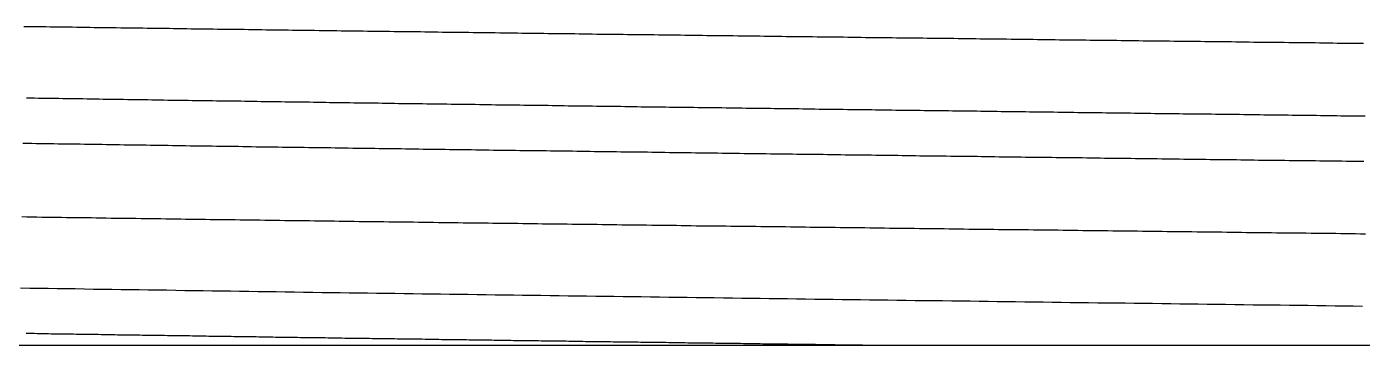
# Model space of a CAD drawing. Header units: millimetres. Extents: x 0 to 5600, y -67 to 2530.
# Drawn here: x 5212.48 to 5223.29, y 875.69 to 878.27 of the extents above; entities that cross this region are included whole.
import ezdxf

# ---------------------------------------------------------------- set-up
doc = ezdxf.new("R2010")
doc.units = ezdxf.units.MM
doc.layers.add('내부선 및 부속', color=4, linetype='Continuous')

msp = doc.modelspace()

# ---------------------------------------------------------------- linework, layer by layer
at = {"layer": '내부선 및 부속', "linetype": 'Continuous'}
msp.add_line((5202.884, 875.69), (5244.682, 875.69), dxfattribs=at)
at = {"layer": '내부선 및 부속', "linetype": 'Continuous', "flags": 128}
for points in [[(5223.305, 878.134), (5223.27, 878.134), (5223.234, 878.135), (5223.198, 878.135), (5223.163, 878.136), (5223.127, 878.136), (5223.091, 878.136), (5223.056, 878.137), (5223.02, 878.137), (5222.984, 878.138), (5222.949, 878.138), (5222.913, 878.139), (5222.913, 878.139), (5222.877, 878.139), (5222.841, 878.139), (5222.806, 878.14), (5222.77, 878.14), (5222.734, 878.141), (5222.699, 878.141), (5222.663, 878.142), (5222.627, 878.142), (5222.592, 878.142), (5222.556, 878.143), (5222.52, 878.143), (5222.485, 878.144), (5222.449, 878.144), (5222.413, 878.144), (5222.378, 878.145), (5222.342, 878.145), (5222.306, 878.146), (5222.271, 878.146), (5222.235, 878.147), (5222.199, 878.147), (5222.164, 878.147), (5222.128, 878.148), (5222.092, 878.148), (5222.057, 878.149), (5222.021, 878.149), (5221.985, 878.15), (5221.949, 878.15), (5221.914, 878.15), (5221.878, 878.151), (5221.842, 878.151), (5221.807, 878.152), (5221.771, 878.152), (5221.735, 878.153), (5221.7, 878.153), (5221.664, 878.153), (5221.628, 878.154), (5221.593, 878.154), (5221.557, 878.155), (5221.521, 878.155), (5221.486, 878.156), (5221.45, 878.156), (5221.414, 878.156), (5221.379, 878.157), (5221.343, 878.157), (5221.307, 878.158), (5221.272, 878.158), (5221.236, 878.159), (5221.2, 878.159), (5221.165, 878.159), (5221.129, 878.16), (5221.093, 878.16), (5221.057, 878.161), (5221.022, 878.161), (5220.986, 878.162), (5220.95, 878.162), (5220.915, 878.162), (5220.879, 878.163), (5220.843, 878.163), (5220.808, 878.164), (5220.772, 878.164), (5220.736, 878.165), (5220.701, 878.165), (5220.665, 878.165), (5220.629, 878.166), (5220.594, 878.166), (5220.558, 878.167), (5220.522, 878.167), (5220.487, 878.168), (5220.451, 878.168), (5220.415, 878.169), (5220.38, 878.169), (5220.344, 878.169), (5220.308, 878.17), (5220.272, 878.17), (5220.237, 878.171), (5220.201, 878.171), (5220.165, 878.172), (5220.13, 878.172), (5220.094, 878.172), (5220.058, 878.173), (5220.023, 878.173), (5219.987, 878.174), (5219.951, 878.174), (5219.916, 878.175), (5219.88, 878.175), (5219.844, 878.175), (5219.809, 878.176), (5219.773, 878.176), (5219.737, 878.177), (5219.702, 878.177), (5219.666, 878.178), (5219.63, 878.178), (5219.595, 878.178), (5219.559, 878.179), (5219.523, 878.179), (5219.488, 878.18), (5219.452, 878.18), (5219.416, 878.181), (5219.38, 878.181), (5219.345, 878.182), (5219.345, 878.182), (5219.309, 878.182), (5219.273, 878.182), (5219.238, 878.183), (5219.202, 878.183), (5219.166, 878.184), (5219.131, 878.184), (5219.095, 878.185), (5219.059, 878.185), (5219.024, 878.185), (5218.988, 878.186), (5218.952, 878.186), (5218.917, 878.187), (5218.881, 878.187), (5218.845, 878.188), (5218.81, 878.188), (5218.774, 878.189), (5218.738, 878.189), (5218.703, 878.189), (5218.667, 878.19), (5218.631, 878.19), (5218.596, 878.191), (5218.56, 878.191), (5218.524, 878.192), (5218.488, 878.192), (5218.453, 878.192), (5218.417, 878.193), (5218.381, 878.193), (5218.346, 878.194), (5218.31, 878.194), (5218.274, 878.195), (5218.239, 878.195), (5218.203, 878.196), (5218.167, 878.196), (5218.132, 878.196), (5218.096, 878.197), (5218.06, 878.197), (5218.025, 878.198), (5217.989, 878.198), (5217.953, 878.199), (5217.918, 878.199), (5217.882, 878.2), (5217.846, 878.2), (5217.811, 878.2), (5217.775, 878.201), (5217.739, 878.201), (5217.704, 878.202), (5217.668, 878.202), (5217.632, 878.203), (5217.596, 878.203), (5217.561, 878.204), (5217.525, 878.204), (5217.489, 878.204), (5217.454, 878.205), (5217.418, 878.205), (5217.382, 878.206), (5217.347, 878.206), (5217.311, 878.207), (5217.275, 878.207), (5217.24, 878.208), (5217.204, 878.208), (5217.168, 878.209), (5217.133, 878.209), (5217.097, 878.209), (5217.061, 878.21), (5217.026, 878.21), (5216.99, 878.211), (5216.954, 878.211), (5216.919, 878.212), (5216.883, 878.212), (5216.847, 878.213), (5216.812, 878.213), (5216.776, 878.213), (5216.74, 878.214), (5216.704, 878.214), (5216.669, 878.215), (5216.633, 878.215), (5216.597, 878.216), (5216.562, 878.216), (5216.526, 878.217), (5216.49, 878.217), (5216.455, 878.218), (5216.419, 878.218), (5216.383, 878.218), (5216.348, 878.219), (5216.312, 878.219), (5216.276, 878.22), (5216.241, 878.22), (5216.205, 878.221), (5216.169, 878.221), (5216.134, 878.222), (5216.098, 878.222), (5216.062, 878.223), (5216.027, 878.223), (5215.991, 878.224), (5215.955, 878.224), (5215.92, 878.224), (5215.884, 878.225), (5215.848, 878.225), (5215.812, 878.226), (5215.777, 878.226), (5215.777, 878.226), (5215.741, 878.227), (5215.705, 878.227), (5215.67, 878.228), (5215.634, 878.228), (5215.598, 878.229), (5215.563, 878.229), (5215.527, 878.23), (5215.491, 878.23), (5215.456, 878.23), (5215.42, 878.231), (5215.384, 878.231), (5215.349, 878.232), (5215.313, 878.232), (5215.277, 878.233), (5215.242, 878.233), (5215.206, 878.234), (5215.17, 878.234), (5215.135, 878.235), (5215.099, 878.235), (5215.063, 878.236), (5215.028, 878.236), (5214.992, 878.237), (5214.956, 878.237), (5214.92, 878.238), (5214.885, 878.238), (5214.849, 878.238), (5214.813, 878.239), (5214.778, 878.239), (5214.742, 878.24), (5214.706, 878.24), (5214.671, 878.241), (5214.635, 878.241), (5214.599, 878.242), (5214.564, 878.242), (5214.528, 878.243), (5214.492, 878.243), (5214.457, 878.244), (5214.421, 878.244), (5214.385, 878.245), (5214.35, 878.245), (5214.314, 878.246), (5214.278, 878.246), (5214.243, 878.247), (5214.207, 878.247), (5214.171, 878.248), (5214.136, 878.248), (5214.1, 878.248), (5214.064, 878.249), (5214.028, 878.249), (5213.993, 878.25), (5213.957, 878.25), (5213.921, 878.251), (5213.886, 878.251), (5213.85, 878.252), (5213.814, 878.252), (5213.779, 878.253), (5213.743, 878.253), (5213.707, 878.254), (5213.672, 878.254), (5213.636, 878.255), (5213.6, 878.255), (5213.565, 878.256), (5213.529, 878.256), (5213.493, 878.257), (5213.458, 878.257), (5213.422, 878.258), (5213.386, 878.258), (5213.351, 878.259), (5213.315, 878.259), (5213.279, 878.26), (5213.244, 878.26), (5213.208, 878.261), (5213.172, 878.261), (5213.136, 878.262), (5213.101, 878.262), (5213.065, 878.263), (5213.029, 878.263), (5212.994, 878.264), (5212.958, 878.264), (5212.922, 878.265), (5212.887, 878.265), (5212.851, 878.266), (5212.815, 878.266), (5212.78, 878.267), (5212.744, 878.267), (5212.708, 878.268), (5212.673, 878.268), (5212.637, 878.269), (5212.601, 878.269), (5212.566, 878.27), (5212.53, 878.27), (5212.494, 878.271), (5212.459, 878.271)], [(5212.48, 877.695), (5212.513, 877.694), (5212.546, 877.694), (5212.578, 877.693), (5212.611, 877.693), (5212.644, 877.692), (5212.676, 877.692), (5212.709, 877.691), (5212.742, 877.691), (5212.775, 877.69), (5212.807, 877.69), (5212.84, 877.689), (5212.873, 877.689), (5212.906, 877.688), (5212.938, 877.688), (5212.971, 877.687), (5213.004, 877.687), (5213.037, 877.686), (5213.069, 877.686), (5213.102, 877.685), (5213.135, 877.685), (5213.168, 877.684), (5213.2, 877.684), (5213.233, 877.683), (5213.266, 877.683), (5213.299, 877.682), (5213.331, 877.682), (5213.364, 877.681), (5213.397, 877.681), (5213.429, 877.68), (5213.462, 877.68), (5213.495, 877.679), (5213.528, 877.679), (5213.56, 877.678), (5213.593, 877.678), (5213.626, 877.677), (5213.659, 877.677), (5213.691, 877.676), (5213.724, 877.676), (5213.757, 877.675), (5213.79, 877.675), (5213.822, 877.674), (5213.855, 877.674), (5213.888, 877.673), (5213.921, 877.673), (5213.953, 877.672), (5213.986, 877.672), (5214.019, 877.671), (5214.052, 877.671), (5214.084, 877.67), (5214.117, 877.67), (5214.15, 877.67), (5214.182, 877.669), (5214.215, 877.669), (5214.248, 877.668), (5214.248, 877.668), (5214.281, 877.668), (5214.313, 877.667), (5214.346, 877.667), (5214.379, 877.666), (5214.412, 877.666), (5214.444, 877.665), (5214.477, 877.665), (5214.51, 877.664), (5214.543, 877.664), (5214.575, 877.663), (5214.608, 877.663), (5214.641, 877.662), (5214.674, 877.662), (5214.706, 877.661), (5214.739, 877.661), (5214.772, 877.661), (5214.805, 877.66), (5214.837, 877.66), (5214.87, 877.659), (5214.903, 877.659), (5214.935, 877.658), (5214.968, 877.658), (5215.001, 877.657), (5215.034, 877.657), (5215.066, 877.656), (5215.099, 877.656), (5215.132, 877.655), (5215.165, 877.655), (5215.197, 877.654), (5215.23, 877.654), (5215.263, 877.654), (5215.296, 877.653), (5215.328, 877.653), (5215.361, 877.652), (5215.394, 877.652), (5215.427, 877.651), (5215.459, 877.651), (5215.492, 877.65), (5215.525, 877.65), (5215.558, 877.649), (5215.59, 877.649), (5215.623, 877.648), (5215.656, 877.648), (5215.688, 877.648), (5215.721, 877.647), (5215.754, 877.647), (5215.787, 877.646), (5215.819, 877.646), (5215.852, 877.645), (5215.885, 877.645), (5215.918, 877.644), (5215.95, 877.644), (5215.983, 877.643), (5216.016, 877.643), (5216.049, 877.643), (5216.081, 877.642), (5216.114, 877.642), (5216.147, 877.641), (5216.18, 877.641), (5216.212, 877.64), (5216.245, 877.64), (5216.278, 877.639), (5216.311, 877.639), (5216.343, 877.639), (5216.376, 877.638), (5216.409, 877.638), (5216.442, 877.637), (5216.474, 877.637), (5216.507, 877.636), (5216.54, 877.636), (5216.572, 877.635), (5216.605, 877.635), (5216.638, 877.634), (5216.671, 877.634), (5216.703, 877.634), (5216.736, 877.633), (5216.769, 877.633), (5216.802, 877.632), (5216.834, 877.632), (5216.867, 877.631), (5216.9, 877.631), (5216.933, 877.63), (5216.965, 877.63), (5216.998, 877.63), (5217.031, 877.629), (5217.064, 877.629), (5217.096, 877.628), (5217.129, 877.628), (5217.162, 877.627), (5217.195, 877.627), (5217.227, 877.627), (5217.26, 877.626), (5217.293, 877.626), (5217.325, 877.625), (5217.358, 877.625), (5217.391, 877.624), (5217.424, 877.624), (5217.456, 877.623), (5217.489, 877.623), (5217.522, 877.623), (5217.522, 877.623), (5217.555, 877.622), (5217.587, 877.622), (5217.62, 877.621), (5217.653, 877.621), (5217.686, 877.62), (5217.718, 877.62), (5217.751, 877.62), (5217.784, 877.619), (5217.817, 877.619), (5217.849, 877.618), (5217.882, 877.618), (5217.915, 877.617), (5217.948, 877.617), (5217.98, 877.616), (5218.013, 877.616), (5218.046, 877.616), (5218.079, 877.615), (5218.111, 877.615), (5218.144, 877.614), (5218.177, 877.614), (5218.209, 877.613), (5218.242, 877.613), (5218.275, 877.613), (5218.308, 877.612), (5218.34, 877.612), (5218.373, 877.611), (5218.406, 877.611), (5218.439, 877.61), (5218.471, 877.61), (5218.504, 877.61), (5218.537, 877.609), (5218.57, 877.609), (5218.602, 877.608), (5218.635, 877.608), (5218.668, 877.607), (5218.701, 877.607), (5218.733, 877.607), (5218.766, 877.606), (5218.799, 877.606), (5218.832, 877.605), (5218.864, 877.605), (5218.897, 877.604), (5218.93, 877.604), (5218.962, 877.604), (5218.995, 877.603), (5219.028, 877.603), (5219.061, 877.602), (5219.093, 877.602), (5219.126, 877.601), (5219.159, 877.601), (5219.192, 877.601), (5219.224, 877.6), (5219.257, 877.6), (5219.29, 877.599), (5219.323, 877.599), (5219.355, 877.598), (5219.388, 877.598), (5219.421, 877.598), (5219.454, 877.597), (5219.486, 877.597), (5219.519, 877.596), (5219.552, 877.596), (5219.585, 877.595), (5219.617, 877.595), (5219.65, 877.595), (5219.683, 877.594), (5219.716, 877.594), (5219.748, 877.593), (5219.781, 877.593), (5219.814, 877.592), (5219.846, 877.592), (5219.879, 877.592), (5219.912, 877.591), (5219.945, 877.591), (5219.977, 877.59), (5220.01, 877.59), (5220.043, 877.59), (5220.076, 877.589), (5220.108, 877.589), (5220.141, 877.588), (5220.174, 877.588), (5220.207, 877.587), (5220.239, 877.587), (5220.272, 877.587), (5220.305, 877.586), (5220.338, 877.586), (5220.37, 877.585), (5220.403, 877.585), (5220.436, 877.584), (5220.469, 877.584), (5220.501, 877.584), (5220.534, 877.583), (5220.567, 877.583), (5220.6, 877.582), (5220.632, 877.582), (5220.665, 877.581), (5220.698, 877.581), (5220.73, 877.581), (5220.763, 877.58), (5220.796, 877.58), (5220.796, 877.58), (5220.829, 877.579), (5220.861, 877.579), (5220.894, 877.579), (5220.927, 877.578), (5220.96, 877.578), (5220.992, 877.577), (5221.025, 877.577), (5221.058, 877.576), (5221.091, 877.576), (5221.123, 877.576), (5221.156, 877.575), (5221.189, 877.575), (5221.222, 877.574), (5221.254, 877.574), (5221.287, 877.574), (5221.32, 877.573), (5221.353, 877.573), (5221.385, 877.572), (5221.418, 877.572), (5221.451, 877.571), (5221.483, 877.571), (5221.516, 877.571), (5221.549, 877.57), (5221.582, 877.57), (5221.614, 877.569), (5221.647, 877.569), (5221.68, 877.569), (5221.713, 877.568), (5221.745, 877.568), (5221.778, 877.567), (5221.811, 877.567), (5221.844, 877.566), (5221.876, 877.566), (5221.909, 877.566), (5221.942, 877.565), (5221.975, 877.565), (5222.007, 877.564), (5222.04, 877.564), (5222.073, 877.564), (5222.106, 877.563), (5222.138, 877.563), (5222.171, 877.562), (5222.204, 877.562), (5222.237, 877.561), (5222.269, 877.561), (5222.302, 877.561), (5222.335, 877.56), (5222.367, 877.56), (5222.4, 877.559), (5222.433, 877.559), (5222.466, 877.559), (5222.498, 877.558), (5222.531, 877.558), (5222.564, 877.557), (5222.597, 877.557), (5222.629, 877.556), (5222.662, 877.556), (5222.695, 877.556), (5222.728, 877.555), (5222.76, 877.555), (5222.793, 877.554), (5222.826, 877.554), (5222.859, 877.554), (5222.891, 877.553), (5222.924, 877.553), (5222.957, 877.552), (5222.99, 877.552), (5223.022, 877.551), (5223.055, 877.551), (5223.088, 877.551), (5223.121, 877.55), (5223.153, 877.55), (5223.186, 877.549), (5223.219, 877.549), (5223.251, 877.549), (5223.284, 877.548), (5223.317, 877.548)], [(5212.452, 877.328), (5212.488, 877.327), (5212.524, 877.327), (5212.559, 877.326), (5212.595, 877.326), (5212.63, 877.325), (5212.666, 877.325), (5212.701, 877.324), (5212.737, 877.323), (5212.773, 877.323), (5212.808, 877.322), (5212.844, 877.322), (5212.879, 877.321), (5212.915, 877.321), (5212.951, 877.32), (5212.986, 877.32), (5213.022, 877.319), (5213.057, 877.318), (5213.093, 877.318), (5213.129, 877.317), (5213.164, 877.317), (5213.2, 877.316), (5213.235, 877.316), (5213.271, 877.315), (5213.307, 877.315), (5213.342, 877.314), (5213.378, 877.314), (5213.413, 877.313), (5213.449, 877.313), (5213.485, 877.312), (5213.52, 877.312), (5213.556, 877.311), (5213.591, 877.31), (5213.627, 877.31), (5213.662, 877.309), (5213.698, 877.309), (5213.734, 877.308), (5213.769, 877.308), (5213.805, 877.307), (5213.84, 877.307), (5213.876, 877.306), (5213.912, 877.306), (5213.947, 877.305), (5213.983, 877.305), (5214.018, 877.304), (5214.054, 877.304), (5214.09, 877.303), (5214.125, 877.303), (5214.161, 877.302), (5214.196, 877.302), (5214.232, 877.301), (5214.268, 877.301), (5214.303, 877.3), (5214.339, 877.299), (5214.374, 877.299), (5214.41, 877.298), (5214.446, 877.298), (5214.481, 877.297), (5214.517, 877.297), (5214.552, 877.296), (5214.588, 877.296), (5214.624, 877.295), (5214.659, 877.295), (5214.695, 877.294), (5214.73, 877.294), (5214.766, 877.293), (5214.801, 877.293), (5214.837, 877.292), (5214.873, 877.292), (5214.908, 877.291), (5214.944, 877.291), (5214.979, 877.29), (5215.015, 877.29), (5215.051, 877.289), (5215.086, 877.289), (5215.086, 877.289), (5215.122, 877.288), (5215.157, 877.288), (5215.193, 877.287), (5215.229, 877.287), (5215.264, 877.286), (5215.3, 877.286), (5215.335, 877.285), (5215.371, 877.285), (5215.407, 877.284), (5215.442, 877.284), (5215.478, 877.283), (5215.513, 877.283), (5215.549, 877.282), (5215.585, 877.282), (5215.62, 877.281), (5215.656, 877.281), (5215.691, 877.28), (5215.727, 877.28), (5215.762, 877.279), (5215.798, 877.279), (5215.834, 877.278), (5215.869, 877.278), (5215.905, 877.277), (5215.94, 877.277), (5215.976, 877.276), (5216.012, 877.276), (5216.047, 877.275), (5216.083, 877.275), (5216.118, 877.274), (5216.154, 877.274), (5216.19, 877.273), (5216.225, 877.273), (5216.261, 877.272), (5216.296, 877.272), (5216.332, 877.271), (5216.368, 877.271), (5216.403, 877.27), (5216.439, 877.27), (5216.474, 877.269), (5216.51, 877.269), (5216.546, 877.268), (5216.581, 877.268), (5216.617, 877.268), (5216.652, 877.267), (5216.688, 877.267), (5216.724, 877.266), (5216.759, 877.266), (5216.795, 877.265), (5216.83, 877.265), (5216.866, 877.264), (5216.901, 877.264), (5216.937, 877.263), (5216.973, 877.263), (5217.008, 877.262), (5217.044, 877.262), (5217.079, 877.261), (5217.115, 877.261), (5217.151, 877.26), (5217.186, 877.26), (5217.222, 877.259), (5217.257, 877.259), (5217.293, 877.258), (5217.329, 877.258), (5217.364, 877.257), (5217.4, 877.257), (5217.435, 877.256), (5217.471, 877.256), (5217.507, 877.256), (5217.542, 877.255), (5217.578, 877.255), (5217.613, 877.254), (5217.649, 877.254), (5217.685, 877.253), (5217.72, 877.253), (5217.756, 877.252), (5217.791, 877.252), (5217.827, 877.251), (5217.863, 877.251), (5217.898, 877.25), (5217.934, 877.25), (5217.969, 877.249), (5218.005, 877.249), (5218.04, 877.248), (5218.076, 877.248), (5218.112, 877.247), (5218.147, 877.247), (5218.183, 877.247), (5218.218, 877.246), (5218.254, 877.246), (5218.29, 877.245), (5218.325, 877.245), (5218.361, 877.244), (5218.396, 877.244), (5218.432, 877.243), (5218.468, 877.243), (5218.503, 877.242), (5218.539, 877.242), (5218.574, 877.241), (5218.61, 877.241), (5218.646, 877.24), (5218.646, 877.24), (5218.681, 877.24), (5218.717, 877.239), (5218.752, 877.239), (5218.788, 877.239), (5218.824, 877.238), (5218.859, 877.238), (5218.895, 877.237), (5218.93, 877.237), (5218.966, 877.236), (5219.002, 877.236), (5219.037, 877.235), (5219.073, 877.235), (5219.108, 877.234), (5219.144, 877.234), (5219.179, 877.233), (5219.215, 877.233), (5219.251, 877.233), (5219.286, 877.232), (5219.322, 877.232), (5219.357, 877.231), (5219.393, 877.231), (5219.429, 877.23), (5219.464, 877.23), (5219.5, 877.229), (5219.535, 877.229), (5219.571, 877.228), (5219.607, 877.228), (5219.642, 877.227), (5219.678, 877.227), (5219.713, 877.226), (5219.749, 877.226), (5219.785, 877.226), (5219.82, 877.225), (5219.856, 877.225), (5219.891, 877.224), (5219.927, 877.224), (5219.963, 877.223), (5219.998, 877.223), (5220.034, 877.222), (5220.069, 877.222), (5220.105, 877.221), (5220.141, 877.221), (5220.176, 877.221), (5220.212, 877.22), (5220.247, 877.22), (5220.283, 877.219), (5220.319, 877.219), (5220.354, 877.218), (5220.39, 877.218), (5220.425, 877.217), (5220.461, 877.217), (5220.496, 877.216), (5220.532, 877.216), (5220.568, 877.215), (5220.603, 877.215), (5220.639, 877.215), (5220.674, 877.214), (5220.71, 877.214), (5220.746, 877.213), (5220.781, 877.213), (5220.817, 877.212), (5220.852, 877.212), (5220.888, 877.211), (5220.924, 877.211), (5220.959, 877.21), (5220.995, 877.21), (5221.03, 877.21), (5221.066, 877.209), (5221.102, 877.209), (5221.137, 877.208), (5221.173, 877.208), (5221.208, 877.207), (5221.244, 877.207), (5221.28, 877.206), (5221.315, 877.206), (5221.351, 877.205), (5221.386, 877.205), (5221.422, 877.205), (5221.458, 877.204), (5221.493, 877.204), (5221.529, 877.203), (5221.564, 877.203), (5221.6, 877.202), (5221.635, 877.202), (5221.671, 877.201), (5221.707, 877.201), (5221.742, 877.2), (5221.778, 877.2), (5221.813, 877.2), (5221.849, 877.199), (5221.885, 877.199), (5221.92, 877.198), (5221.956, 877.198), (5221.991, 877.197), (5222.027, 877.197), (5222.063, 877.196), (5222.098, 877.196), (5222.134, 877.195), (5222.169, 877.195), (5222.205, 877.195), (5222.205, 877.195), (5222.241, 877.194), (5222.276, 877.194), (5222.312, 877.193), (5222.347, 877.193), (5222.383, 877.192), (5222.419, 877.192), (5222.454, 877.191), (5222.49, 877.191), (5222.525, 877.191), (5222.561, 877.19), (5222.597, 877.19), (5222.632, 877.189), (5222.668, 877.189), (5222.703, 877.188), (5222.739, 877.188), (5222.774, 877.187), (5222.81, 877.187), (5222.846, 877.186), (5222.881, 877.186), (5222.917, 877.186), (5222.952, 877.185), (5222.988, 877.185), (5223.024, 877.184), (5223.059, 877.184), (5223.095, 877.183), (5223.13, 877.183), (5223.166, 877.182), (5223.202, 877.182), (5223.237, 877.181), (5223.273, 877.181), (5223.308, 877.181)], [(5212.444, 876.732), (5212.484, 876.731), (5212.525, 876.73), (5212.565, 876.73), (5212.605, 876.729), (5212.645, 876.729), (5212.685, 876.728), (5212.725, 876.728), (5212.765, 876.727), (5212.806, 876.726), (5212.846, 876.726), (5212.886, 876.725), (5212.926, 876.725), (5212.966, 876.724), (5213.006, 876.724), (5213.046, 876.723), (5213.087, 876.723), (5213.127, 876.722), (5213.167, 876.721), (5213.207, 876.721), (5213.247, 876.72), (5213.287, 876.72), (5213.327, 876.719), (5213.367, 876.719), (5213.408, 876.718), (5213.448, 876.718), (5213.488, 876.717), (5213.528, 876.716), (5213.568, 876.716), (5213.608, 876.715), (5213.648, 876.715), (5213.689, 876.714), (5213.729, 876.714), (5213.769, 876.713), (5213.809, 876.713), (5213.849, 876.712), (5213.889, 876.712), (5213.929, 876.711), (5213.969, 876.71), (5214.01, 876.71), (5214.05, 876.709), (5214.09, 876.709), (5214.13, 876.708), (5214.17, 876.708), (5214.21, 876.707), (5214.25, 876.707), (5214.291, 876.706), (5214.331, 876.706), (5214.371, 876.705), (5214.411, 876.704), (5214.451, 876.704), (5214.491, 876.703), (5214.531, 876.703), (5214.572, 876.702), (5214.612, 876.702), (5214.652, 876.701), (5214.692, 876.701), (5214.732, 876.7), (5214.772, 876.7), (5214.812, 876.699), (5214.852, 876.699), (5214.893, 876.698), (5214.933, 876.698), (5214.973, 876.697), (5215.013, 876.696), (5215.053, 876.696), (5215.093, 876.695), (5215.133, 876.695), (5215.174, 876.694), (5215.214, 876.694), (5215.254, 876.693), (5215.294, 876.693), (5215.294, 876.693), (5215.334, 876.692), (5215.374, 876.692), (5215.414, 876.691), (5215.455, 876.691), (5215.495, 876.69), (5215.535, 876.69), (5215.575, 876.689), (5215.615, 876.689), (5215.655, 876.688), (5215.695, 876.688), (5215.735, 876.687), (5215.776, 876.687), (5215.816, 876.686), (5215.856, 876.685), (5215.896, 876.685), (5215.936, 876.684), (5215.976, 876.684), (5216.016, 876.683), (5216.057, 876.683), (5216.097, 876.682), (5216.137, 876.682), (5216.177, 876.681), (5216.217, 876.681), (5216.257, 876.68), (5216.297, 876.68), (5216.338, 876.679), (5216.378, 876.679), (5216.418, 876.678), (5216.458, 876.678), (5216.498, 876.677), (5216.538, 876.677), (5216.578, 876.676), (5216.618, 876.676), (5216.659, 876.675), (5216.699, 876.675), (5216.739, 876.674), (5216.779, 876.674), (5216.819, 876.673), (5216.859, 876.673), (5216.899, 876.672), (5216.94, 876.672), (5216.98, 876.671), (5217.02, 876.671), (5217.06, 876.67), (5217.1, 876.67), (5217.14, 876.669), (5217.18, 876.669), (5217.221, 876.668), (5217.261, 876.668), (5217.301, 876.667), (5217.341, 876.667), (5217.381, 876.666), (5217.421, 876.666), (5217.461, 876.665), (5217.501, 876.665), (5217.542, 876.664), (5217.582, 876.664), (5217.622, 876.663), (5217.662, 876.663), (5217.702, 876.662), (5217.742, 876.662), (5217.782, 876.661), (5217.823, 876.66), (5217.863, 876.66), (5217.903, 876.659), (5217.943, 876.659), (5217.983, 876.658), (5218.023, 876.658), (5218.063, 876.657), (5218.104, 876.657), (5218.144, 876.657), (5218.184, 876.656), (5218.224, 876.656), (5218.264, 876.655), (5218.304, 876.655), (5218.344, 876.654), (5218.384, 876.654), (5218.425, 876.653), (5218.465, 876.653), (5218.505, 876.652), (5218.545, 876.652), (5218.585, 876.651), (5218.625, 876.651), (5218.665, 876.65), (5218.706, 876.65), (5218.746, 876.649), (5218.786, 876.649), (5218.826, 876.648), (5218.866, 876.648), (5218.906, 876.647), (5218.946, 876.647), (5218.987, 876.646), (5219.027, 876.646), (5219.067, 876.645), (5219.107, 876.645), (5219.147, 876.644), (5219.187, 876.644), (5219.227, 876.643), (5219.267, 876.643), (5219.308, 876.642), (5219.308, 876.642), (5219.348, 876.642), (5219.388, 876.641), (5219.428, 876.641), (5219.468, 876.64), (5219.508, 876.64), (5219.548, 876.639), (5219.589, 876.639), (5219.629, 876.638), (5219.669, 876.638), (5219.709, 876.637), (5219.749, 876.637), (5219.789, 876.636), (5219.829, 876.636), (5219.87, 876.635), (5219.91, 876.635), (5219.95, 876.634), (5219.99, 876.634), (5220.03, 876.633), (5220.07, 876.633), (5220.11, 876.632), (5220.15, 876.632), (5220.191, 876.631), (5220.231, 876.631), (5220.271, 876.63), (5220.311, 876.63), (5220.351, 876.629), (5220.391, 876.629), (5220.431, 876.628), (5220.472, 876.628), (5220.512, 876.628), (5220.552, 876.627), (5220.592, 876.627), (5220.632, 876.626), (5220.672, 876.626), (5220.712, 876.625), (5220.753, 876.625), (5220.793, 876.624), (5220.833, 876.624), (5220.873, 876.623), (5220.913, 876.623), (5220.953, 876.622), (5220.993, 876.622), (5221.033, 876.621), (5221.074, 876.621), (5221.114, 876.62), (5221.154, 876.62), (5221.194, 876.619), (5221.234, 876.619), (5221.274, 876.618), (5221.314, 876.618), (5221.355, 876.617), (5221.395, 876.617), (5221.435, 876.616), (5221.475, 876.616), (5221.515, 876.615), (5221.555, 876.615), (5221.595, 876.614), (5221.636, 876.614), (5221.676, 876.614), (5221.716, 876.613), (5221.756, 876.613), (5221.796, 876.612), (5221.836, 876.612), (5221.876, 876.611), (5221.916, 876.611), (5221.957, 876.61), (5221.997, 876.61), (5222.037, 876.609), (5222.077, 876.609), (5222.117, 876.608), (5222.157, 876.608), (5222.197, 876.607), (5222.238, 876.607), (5222.278, 876.606), (5222.318, 876.606), (5222.358, 876.605), (5222.398, 876.605), (5222.438, 876.604), (5222.478, 876.604), (5222.519, 876.603), (5222.559, 876.603), (5222.599, 876.602), (5222.639, 876.602), (5222.679, 876.601), (5222.719, 876.601), (5222.759, 876.601), (5222.8, 876.6), (5222.84, 876.6), (5222.88, 876.599), (5222.92, 876.599), (5222.96, 876.598), (5223, 876.598), (5223.04, 876.597), (5223.08, 876.597), (5223.121, 876.596), (5223.161, 876.596), (5223.201, 876.595), (5223.241, 876.595), (5223.281, 876.594), (5223.321, 876.594)], [(5212.433, 876.156), (5212.507, 876.154), (5212.581, 876.153), (5212.655, 876.152), (5212.728, 876.151), (5212.802, 876.15), (5212.876, 876.149), (5212.95, 876.148), (5213.024, 876.146), (5213.098, 876.145), (5213.172, 876.144), (5213.246, 876.143), (5213.32, 876.142), (5213.394, 876.141), (5213.467, 876.14), (5213.541, 876.139), (5213.615, 876.138), (5213.689, 876.136), (5213.763, 876.135), (5213.837, 876.134), (5213.911, 876.133), (5213.985, 876.132), (5214.059, 876.131), (5214.133, 876.13), (5214.206, 876.129), (5214.28, 876.128), (5214.354, 876.127), (5214.428, 876.126), (5214.502, 876.125), (5214.576, 876.123), (5214.65, 876.122), (5214.724, 876.121), (5214.798, 876.12), (5214.872, 876.119), (5214.945, 876.118), (5215.019, 876.117), (5215.093, 876.116), (5215.167, 876.115), (5215.241, 876.114), (5215.315, 876.113), (5215.389, 876.112), (5215.463, 876.111), (5215.537, 876.11), (5215.611, 876.109), (5215.684, 876.108), (5215.758, 876.107), (5215.832, 876.106), (5215.906, 876.105), (5215.98, 876.104), (5216.054, 876.103), (5216.128, 876.102), (5216.202, 876.101), (5216.276, 876.1), (5216.35, 876.099), (5216.423, 876.098), (5216.497, 876.097), (5216.571, 876.096), (5216.645, 876.095), (5216.719, 876.094), (5216.793, 876.093), (5216.867, 876.092), (5216.941, 876.091), (5217.015, 876.09), (5217.089, 876.089), (5217.162, 876.088), (5217.236, 876.087), (5217.31, 876.086), (5217.384, 876.085), (5217.458, 876.084), (5217.532, 876.083), (5217.606, 876.082), (5217.68, 876.081), (5217.754, 876.08), (5217.828, 876.079), (5217.902, 876.078), (5217.975, 876.077), (5218.049, 876.076), (5218.123, 876.075), (5218.197, 876.074), (5218.271, 876.073), (5218.345, 876.072), (5218.419, 876.071), (5218.493, 876.07), (5218.567, 876.069), (5218.641, 876.068), (5218.714, 876.067), (5218.788, 876.066), (5218.862, 876.065), (5218.936, 876.064), (5219.01, 876.063), (5219.084, 876.062), (5219.158, 876.061), (5219.232, 876.06), (5219.306, 876.059), (5219.306, 876.059), (5219.38, 876.058), (5219.453, 876.057), (5219.527, 876.056), (5219.601, 876.055), (5219.675, 876.054), (5219.749, 876.053), (5219.823, 876.052), (5219.897, 876.052), (5219.971, 876.051), (5220.045, 876.05), (5220.119, 876.049), (5220.192, 876.048), (5220.266, 876.047), (5220.34, 876.046), (5220.414, 876.045), (5220.488, 876.044), (5220.562, 876.043), (5220.636, 876.042), (5220.71, 876.041), (5220.784, 876.04), (5220.858, 876.039), (5220.931, 876.038), (5221.005, 876.037), (5221.079, 876.036), (5221.153, 876.035), (5221.227, 876.034), (5221.301, 876.034), (5221.375, 876.033), (5221.449, 876.032), (5221.523, 876.031), (5221.597, 876.03), (5221.671, 876.029), (5221.744, 876.028), (5221.818, 876.027), (5221.892, 876.026), (5221.966, 876.025), (5222.04, 876.024), (5222.114, 876.023), (5222.188, 876.022), (5222.262, 876.021), (5222.336, 876.02), (5222.41, 876.019), (5222.483, 876.019), (5222.557, 876.018), (5222.631, 876.017), (5222.705, 876.016), (5222.779, 876.015), (5222.853, 876.014), (5222.927, 876.013), (5223.001, 876.012), (5223.075, 876.011), (5223.149, 876.01), (5223.222, 876.009), (5223.296, 876.008)], [(5212.479, 875.788), (5212.501, 875.787), (5212.523, 875.787), (5212.546, 875.787), (5212.568, 875.786), (5212.591, 875.786), (5212.613, 875.785), (5212.636, 875.785), (5212.658, 875.785), (5212.68, 875.784), (5212.703, 875.784), (5212.725, 875.784), (5212.748, 875.783), (5212.77, 875.783), (5212.792, 875.783), (5212.815, 875.782), (5212.837, 875.782), (5212.86, 875.782), (5212.882, 875.781), (5212.905, 875.781), (5212.927, 875.781), (5212.949, 875.78), (5212.972, 875.78), (5212.994, 875.78), (5213.017, 875.779), (5213.039, 875.779), (5213.061, 875.779), (5213.084, 875.778), (5213.106, 875.778), (5213.129, 875.778), (5213.151, 875.777), (5213.174, 875.777), (5213.196, 875.777), (5213.218, 875.776), (5213.241, 875.776), (5213.263, 875.776), (5213.286, 875.775), (5213.308, 875.775), (5213.33, 875.775), (5213.353, 875.774), (5213.375, 875.774), (5213.375, 875.774), (5213.398, 875.774), (5213.42, 875.773), (5213.443, 875.773), (5213.465, 875.773), (5213.487, 875.772), (5213.51, 875.772), (5213.532, 875.772), (5213.555, 875.771), (5213.577, 875.771), (5213.599, 875.771), (5213.622, 875.77), (5213.644, 875.77), (5213.667, 875.77), (5213.689, 875.769), (5213.712, 875.769), (5213.734, 875.769), (5213.756, 875.768), (5213.779, 875.768), (5213.801, 875.768), (5213.824, 875.767), (5213.846, 875.767), (5213.868, 875.767), (5213.891, 875.766), (5213.913, 875.766), (5213.936, 875.766), (5213.958, 875.765), (5213.981, 875.765), (5214.003, 875.765), (5214.025, 875.764), (5214.048, 875.764), (5214.07, 875.764), (5214.093, 875.763), (5214.115, 875.763), (5214.137, 875.763), (5214.16, 875.762), (5214.182, 875.762), (5214.205, 875.762), (5214.227, 875.761), (5214.25, 875.761), (5214.272, 875.761), (5214.294, 875.76), (5214.317, 875.76), (5214.339, 875.76), (5214.362, 875.759), (5214.384, 875.759), (5214.406, 875.759), (5214.429, 875.758), (5214.451, 875.758), (5214.474, 875.758), (5214.496, 875.757), (5214.519, 875.757), (5214.541, 875.757), (5214.563, 875.756), (5214.586, 875.756), (5214.608, 875.756), (5214.631, 875.755), (5214.653, 875.755), (5214.676, 875.755), (5214.698, 875.754), (5214.72, 875.754), (5214.743, 875.754), (5214.765, 875.754), (5214.788, 875.753), (5214.81, 875.753), (5214.832, 875.753), (5214.855, 875.752), (5214.877, 875.752), (5214.9, 875.752), (5214.922, 875.751), (5214.945, 875.751), (5214.967, 875.751), (5214.989, 875.75), (5215.012, 875.75), (5215.034, 875.75), (5215.057, 875.749), (5215.079, 875.749), (5215.101, 875.749), (5215.124, 875.748), (5215.146, 875.748), (5215.169, 875.748), (5215.191, 875.747), (5215.214, 875.747), (5215.236, 875.747), (5215.258, 875.747), (5215.281, 875.746), (5215.303, 875.746), (5215.326, 875.746), (5215.348, 875.745), (5215.37, 875.745), (5215.393, 875.745), (5215.415, 875.744), (5215.438, 875.744), (5215.46, 875.744), (5215.483, 875.743), (5215.505, 875.743), (5215.527, 875.743), (5215.55, 875.742), (5215.572, 875.742), (5215.595, 875.742), (5215.617, 875.741), (5215.617, 875.741), (5215.639, 875.741), (5215.662, 875.741), (5215.684, 875.741), (5215.707, 875.74), (5215.729, 875.74), (5215.752, 875.74), (5215.774, 875.739), (5215.796, 875.739), (5215.819, 875.739), (5215.841, 875.738), (5215.864, 875.738), (5215.886, 875.738), (5215.908, 875.737), (5215.931, 875.737), (5215.953, 875.737), (5215.976, 875.736), (5215.998, 875.736), (5216.021, 875.736), (5216.043, 875.736), (5216.065, 875.735), (5216.088, 875.735), (5216.11, 875.735), (5216.133, 875.734), (5216.155, 875.734), (5216.177, 875.734), (5216.2, 875.733), (5216.222, 875.733), (5216.245, 875.733), (5216.267, 875.732), (5216.29, 875.732), (5216.312, 875.732), (5216.334, 875.732), (5216.357, 875.731), (5216.379, 875.731), (5216.402, 875.731), (5216.424, 875.73), (5216.447, 875.73), (5216.469, 875.73), (5216.491, 875.729), (5216.514, 875.729), (5216.536, 875.729), (5216.559, 875.728), (5216.581, 875.728), (5216.603, 875.728), (5216.626, 875.728), (5216.648, 875.727), (5216.671, 875.727), (5216.693, 875.727), (5216.716, 875.726), (5216.738, 875.726), (5216.76, 875.726), (5216.783, 875.725), (5216.805, 875.725), (5216.828, 875.725), (5216.85, 875.725), (5216.872, 875.724), (5216.895, 875.724), (5216.917, 875.724), (5216.94, 875.723), (5216.962, 875.723), (5216.985, 875.723), (5217.007, 875.722), (5217.029, 875.722), (5217.052, 875.722), (5217.074, 875.721), (5217.097, 875.721), (5217.119, 875.721), (5217.141, 875.721), (5217.164, 875.72), (5217.186, 875.72), (5217.209, 875.72), (5217.231, 875.719), (5217.254, 875.719), (5217.276, 875.719), (5217.298, 875.718), (5217.321, 875.718), (5217.343, 875.718), (5217.366, 875.718), (5217.388, 875.717), (5217.41, 875.717), (5217.433, 875.717), (5217.455, 875.716), (5217.478, 875.716), (5217.5, 875.716), (5217.523, 875.715), (5217.545, 875.715), (5217.567, 875.715), (5217.59, 875.715), (5217.612, 875.714), (5217.635, 875.714), (5217.657, 875.714), (5217.68, 875.713), (5217.702, 875.713), (5217.724, 875.713), (5217.747, 875.712), (5217.769, 875.712), (5217.792, 875.712), (5217.814, 875.712), (5217.836, 875.711), (5217.859, 875.711), (5217.859, 875.711), (5217.881, 875.711), (5217.904, 875.71), (5217.926, 875.71), (5217.949, 875.71), (5217.971, 875.709), (5217.993, 875.709), (5218.016, 875.709), (5218.038, 875.709), (5218.061, 875.708), (5218.083, 875.708), (5218.105, 875.708), (5218.128, 875.707), (5218.15, 875.707), (5218.173, 875.707), (5218.195, 875.707), (5218.218, 875.706), (5218.24, 875.706), (5218.262, 875.706), (5218.285, 875.705), (5218.307, 875.705), (5218.33, 875.705), (5218.352, 875.704), (5218.374, 875.704), (5218.397, 875.704), (5218.419, 875.704), (5218.442, 875.703), (5218.464, 875.703), (5218.487, 875.703), (5218.509, 875.702), (5218.531, 875.702), (5218.554, 875.702), (5218.576, 875.701), (5218.599, 875.701), (5218.621, 875.701), (5218.643, 875.701), (5218.666, 875.7), (5218.688, 875.7), (5218.711, 875.7), (5218.733, 875.699), (5218.756, 875.699), (5218.778, 875.699), (5218.8, 875.699), (5218.823, 875.698), (5218.845, 875.698), (5218.868, 875.698), (5218.89, 875.697), (5218.912, 875.697), (5218.935, 875.697), (5218.957, 875.697), (5218.98, 875.696), (5219.002, 875.696), (5219.025, 875.696), (5219.047, 875.695), (5219.069, 875.695), (5219.092, 875.695), (5219.114, 875.694), (5219.137, 875.694), (5219.159, 875.694), (5219.182, 875.694), (5219.204, 875.693), (5219.226, 875.693), (5219.249, 875.693), (5219.271, 875.692), (5219.294, 875.692), (5219.316, 875.692), (5219.338, 875.692), (5219.361, 875.691), (5219.383, 875.691), (5219.406, 875.691), (5219.428, 875.69), (5219.451, 875.69), (5219.451, 875.69)]]:
    msp.add_lwpolyline(points, dxfattribs=at)

doc.saveas('drawing.dxf')
